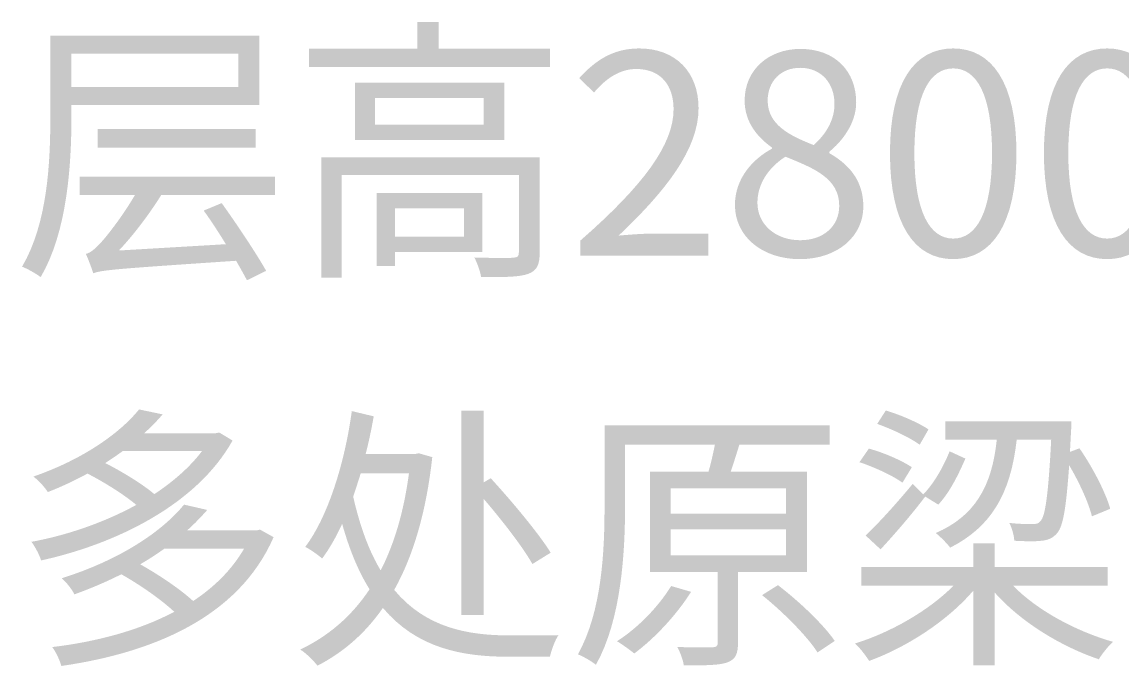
# Model space of a CAD drawing. Header units: millimetres. Extents: x -4600 to 229000, y -4300 to 19460.
# Drawn here: x 18591 to 19728, y 11372 to 12036 of the extents above; entities that cross this region are included whole.
import ezdxf

# ---------------------------------------------------------------- set-up
doc = ezdxf.new("R2010")
doc.units = ezdxf.units.MM
doc.header["$LTSCALE"] = 100
doc.layers.add('A-NOTE', color=7, linetype='Continuous', lineweight=18)

# ---------------------------------------------------------------- blocks, each defined once
blk = doc.blocks.new('A01_SHEET')
at = {"layer": 'A-NOTE'}
blk.add_hatch(color=256, dxfattribs=at).paths.add_polyline_path([(18999.3, 12035.9), (18999.3, 12008.4), (18887.3, 12008.4), (18887.3, 11989.5), (19136.3, 11989.5), (19136.3, 12008.4), (19021.4, 12008.4), (19021.4, 12035.9), (18999.3, 12035.9)])
h = blk.add_hatch(color=256, dxfattribs=at)
edge = h.paths.add_edge_path()
edge.add_line((18620.3, 12021.9), (18620.3, 11938))
edge.add_spline(control_points=[(18620.3, 11938), (18620.3, 11892.4), (18617.7, 11828.5), (18591.1, 11783.5)], knot_values=[0, 0, 0, 0, 1, 1, 1, 1], degree=3, periodic=0)
edge.add_spline(control_points=[(18591.1, 11783.5), (18596.5, 11781.5), (18606, 11776.1), (18610.3, 11772.7)], knot_values=[0, 0, 0, 0, 1, 1, 1, 1], degree=3, periodic=0)
edge.add_spline(control_points=[(18610.3, 11772.7), (18638, 11819.6), (18642.1, 11889.8), (18642.1, 11938)], knot_values=[0, 0, 0, 0, 1, 1, 1, 1], degree=3, periodic=0)
edge.add_line((18642.1, 11938), (18642.1, 11950.3))
edge.add_line((18642.1, 11950.3), (18836, 11950.3))
edge.add_line((18836, 11950.3), (18836, 12021.9))
edge.add_line((18836, 12021.9), (18620.3, 12021.9))
edge = h.paths.add_edge_path(flags=0)
edge.add_spline(control_points=[(18664.7, 11776.7), (18673.6, 11780.1), (18687.3, 11781.2), (18812.2, 11789.6)], knot_values=[0, 0, 0, 0, 1, 1, 1, 1], degree=3, periodic=0)
edge.add_spline(control_points=[(18812.2, 11789.6), (18816.5, 11782.1), (18820.5, 11774.9), (18823.4, 11769.5)], knot_values=[0, 0, 0, 0, 1, 1, 1, 1], degree=3, periodic=0)
edge.add_line((18823.4, 11769.5), (18843.2, 11779.2))
edge.add_spline(control_points=[(18843.2, 11779.2), (18833.4, 11796.7), (18813.1, 11827.1), (18797.3, 11849.1)], knot_values=[0, 0, 0, 0, 1, 1, 1, 1], degree=3, periodic=0)
edge.add_line((18797.3, 11849.1), (18778.7, 11841.4))
edge.add_spline(control_points=[(18778.7, 11841.4), (18786.2, 11831.1), (18794.2, 11818.8), (18801.6, 11806.7)], knot_values=[0, 0, 0, 0, 1, 1, 1, 1], degree=3, periodic=0)
edge.add_line((18801.6, 11806.7), (18691.1, 11800.2))
edge.add_spline(control_points=[(18691.1, 11800.2), (18706.2, 11816.2), (18721.7, 11836.5), (18734.9, 11857.5)], knot_values=[0, 0, 0, 0, 1, 1, 1, 1], degree=3, periodic=0)
edge.add_line((18734.9, 11857.5), (18852.3, 11857.5))
edge.add_line((18852.3, 11857.5), (18852.3, 11876.4))
edge.add_line((18852.3, 11876.4), (18650.7, 11876.4))
edge.add_line((18650.7, 11876.4), (18650.7, 11857.5))
edge.add_line((18650.7, 11857.5), (18707.7, 11857.5))
edge.add_spline(control_points=[(18707.7, 11857.5), (18695.1, 11835.7), (18679, 11815.6), (18673.9, 11809.9), (18667.6, 11802.7), (18661.8, 11797.6), (18657, 11796.7)], knot_values=[0, 0, 0, 0, 1, 1, 1, 2, 2, 2, 2], degree=3, periodic=0)
edge.add_spline(control_points=[(18657, 11796.7), (18659.5, 11791.3), (18663.3, 11781), (18664.7, 11776.7)], knot_values=[0, 0, 0, 0, 1, 1, 1, 1], degree=3, periodic=0)
h.paths.add_polyline_path([(18642.1, 12003.3), (18814.5, 12003.3), (18814.5, 11968.9), (18642.1, 11968.9), (18642.1, 12003.3)], flags=0)
h.paths.add_polyline_path([(18669.3, 11925.6), (18669.3, 11906.4), (18832.3, 11906.4), (18832.3, 11925.6), (18669.3, 11925.6)], flags=0)
h = blk.add_hatch(color=256, dxfattribs=at)
edge = h.paths.add_edge_path()
edge.add_line((19167.8, 11795), (19299.8, 11795))
edge.add_line((19299.8, 11795), (19299.8, 11817.6))
edge.add_line((19299.8, 11817.6), (19241.7, 11817.6))
edge.add_spline(control_points=[(19241.7, 11817.6), (19231.1, 11817.6), (19218.2, 11816.5), (19207.3, 11815.6)], knot_values=[0, 0, 0, 0, 1, 1, 1, 1], degree=3, periodic=0)
edge.add_spline(control_points=[(19207.3, 11815.6), (19256.6, 11862.3), (19289.8, 11905), (19289.8, 11947.1), (19289.8, 11984.4), (19266, 12008.7), (19228.5, 12008.7), (19201.9, 12008.7), (19183.5, 11996.7), (19166.6, 11978.1)], knot_values=[0, 0, 0, 0, 1, 1, 1, 2, 2, 2, 3, 3, 3, 3], degree=3, periodic=0)
edge.add_line((19166.6, 11978.1), (19181.8, 11963.2))
edge.add_spline(control_points=[(19181.8, 11963.2), (19193.6, 11977.2), (19208.2, 11987.5), (19225.4, 11987.5), (19251.4, 11987.5), (19264, 11970), (19264, 11946), (19264, 11909.9), (19233.7, 11868.1), (19167.8, 11810.5)], knot_values=[0, 0, 0, 0, 1, 1, 1, 2, 2, 2, 3, 3, 3, 3], degree=3, periodic=0)
edge.add_line((19167.8, 11810.5), (19167.8, 11795))
h = blk.add_hatch(color=256, dxfattribs=at)
edge = h.paths.add_edge_path()
edge.add_spline(control_points=[(19394.4, 11791.3), (19433.6, 11791.3), (19460, 11815.1), (19460, 11845.4), (19460, 11874.4), (19443.1, 11890.1), (19424.8, 11900.7)], knot_values=[0, 0, 0, 0, 1, 1, 1, 2, 2, 2, 2], degree=3, periodic=0)
edge.add_line((19424.8, 11900.7), (19424.8, 11902.1))
edge.add_spline(control_points=[(19424.8, 11902.1), (19437.1, 11911.9), (19452.6, 11930.8), (19452.6, 11952.9), (19452.6, 11985.2), (19430.8, 12008.2), (19395, 12008.2), (19362.3, 12008.2), (19337.4, 11986.7), (19337.4, 11954.9), (19337.4, 11932.8), (19350.6, 11917), (19365.7, 11906.4)], knot_values=[0, 0, 0, 0, 1, 1, 1, 2, 2, 2, 3, 3, 3, 4, 4, 4, 4], degree=3, periodic=0)
edge.add_line((19365.7, 11906.4), (19365.7, 11905.3))
edge.add_spline(control_points=[(19365.7, 11905.3), (19346.5, 11895), (19327.4, 11875.2), (19327.4, 11847.1), (19327.4, 11814.8), (19355.4, 11791.3), (19394.4, 11791.3)], knot_values=[0, 0, 0, 0, 1, 1, 1, 2, 2, 2, 2], degree=3, periodic=0)
edge = h.paths.add_edge_path(flags=0)
edge.add_spline(control_points=[(19394.7, 11810.8), (19369.5, 11810.8), (19350.6, 11827.1), (19350.6, 11849.4), (19350.6, 11869.5), (19362.6, 11886.1), (19379.5, 11897)], knot_values=[0, 0, 0, 0, 1, 1, 1, 2, 2, 2, 2], degree=3, periodic=0)
edge.add_spline(control_points=[(19379.5, 11897), (19409.3, 11885), (19435.1, 11874.6), (19435.1, 11846.3), (19435.1, 11825.4), (19419, 11810.8), (19394.7, 11810.8)], knot_values=[0, 0, 0, 0, 1, 1, 1, 2, 2, 2, 2], degree=3, periodic=0)
edge = h.paths.add_edge_path(flags=0)
edge.add_spline(control_points=[(19408.7, 11909), (19383.8, 11918.8), (19361.2, 11929.9), (19361.2, 11954.9), (19361.2, 11975.2), (19375.2, 11988.7), (19394.7, 11988.7), (19417, 11988.7), (19430.2, 11972.3), (19430.2, 11951.4), (19430.2, 11936), (19422.8, 11921.6), (19408.7, 11909)], knot_values=[0, 0, 0, 0, 1, 1, 1, 2, 2, 2, 3, 3, 3, 4, 4, 4, 4], degree=3, periodic=0)
h = blk.add_hatch(color=256, dxfattribs=at)
edge = h.paths.add_edge_path()
edge.add_spline(control_points=[(19552.8, 11791.3), (19592.6, 11791.3), (19618.1, 11827.4), (19618.1, 11900.7), (19618.1, 11973.5), (19592.6, 12008.7), (19552.8, 12008.7), (19512.7, 12008.7), (19487.5, 11973.5), (19487.5, 11900.7), (19487.5, 11827.4), (19512.7, 11791.3), (19552.8, 11791.3)], knot_values=[0, 0, 0, 0, 1, 1, 1, 2, 2, 2, 3, 3, 3, 4, 4, 4, 4], degree=3, periodic=0)
edge = h.paths.add_edge_path(flags=0)
edge.add_spline(control_points=[(19552.8, 11812.5), (19529, 11812.5), (19512.7, 11839.1), (19512.7, 11900.7), (19512.7, 11962), (19529, 11988.1), (19552.8, 11988.1), (19576.6, 11988.1), (19592.9, 11962), (19592.9, 11900.7), (19592.9, 11839.1), (19576.6, 11812.5), (19552.8, 11812.5)], knot_values=[0, 0, 0, 0, 1, 1, 1, 2, 2, 2, 3, 3, 3, 4, 4, 4, 4], degree=3, periodic=0)
h = blk.add_hatch(color=256, dxfattribs=at)
edge = h.paths.add_edge_path()
edge.add_spline(control_points=[(19711.8, 11791.3), (19751.7, 11791.3), (19777.1, 11827.4), (19777.1, 11900.7), (19777.1, 11973.5), (19751.7, 12008.7), (19711.8, 12008.7), (19671.7, 12008.7), (19646.5, 11973.5), (19646.5, 11900.7), (19646.5, 11827.4), (19671.7, 11791.3), (19711.8, 11791.3)], knot_values=[0, 0, 0, 0, 1, 1, 1, 2, 2, 2, 3, 3, 3, 4, 4, 4, 4], degree=3, periodic=0)
edge = h.paths.add_edge_path(flags=0)
edge.add_spline(control_points=[(19711.8, 11812.5), (19688, 11812.5), (19671.7, 11839.1), (19671.7, 11900.7), (19671.7, 11962), (19688, 11988.1), (19711.8, 11988.1), (19735.6, 11988.1), (19751.9, 11962), (19751.9, 11900.7), (19751.9, 11839.1), (19735.6, 11812.5), (19711.8, 11812.5)], knot_values=[0, 0, 0, 0, 1, 1, 1, 2, 2, 2, 3, 3, 3, 4, 4, 4, 4], degree=3, periodic=0)
h = blk.add_hatch(color=256, dxfattribs=at)
h.paths.add_polyline_path([(18934.9, 11973.5), (18934.9, 11914.2), (19089.3, 11914.2), (19089.3, 11973.5), (18934.9, 11973.5)])
h.paths.add_polyline_path([(18955.5, 11957.7), (19067.8, 11957.7), (19067.8, 11930.2), (18955.5, 11930.2), (18955.5, 11957.7)], flags=0)
h = blk.add_hatch(color=256, dxfattribs=at)
edge = h.paths.add_edge_path()
edge.add_line((18900.2, 11896.4), (18900.2, 11772.1))
edge.add_line((18900.2, 11772.1), (18921.1, 11772.1))
edge.add_line((18921.1, 11772.1), (18921.1, 11878.1))
edge.add_line((18921.1, 11878.1), (19104.2, 11878.1))
edge.add_line((19104.2, 11878.1), (19104.2, 11798.2))
edge.add_spline(control_points=[(19104.2, 11798.2), (19104.2, 11794.1), (19103, 11793), (19097.9, 11792.7), (19093.3, 11792.4), (19077, 11792.4), (19058.3, 11793)], knot_values=[0, 0, 0, 0, 1, 1, 1, 2, 2, 2, 2], degree=3, periodic=0)
edge.add_spline(control_points=[(19058.3, 11793), (19061.2, 11787), (19064.4, 11778.7), (19065.2, 11772.7)], knot_values=[0, 0, 0, 0, 1, 1, 1, 1], degree=3, periodic=0)
edge.add_spline(control_points=[(19065.2, 11772.7), (19089, 11772.7), (19104.5, 11772.7), (19113.9, 11776.1), (19123.1, 11779.5), (19125.7, 11785.8), (19125.7, 11797.9)], knot_values=[0, 0, 0, 0, 1, 1, 1, 2, 2, 2, 2], degree=3, periodic=0)
edge.add_line((19125.7, 11797.9), (19125.7, 11896.4))
edge.add_line((19125.7, 11896.4), (18900.2, 11896.4))
h.paths.add_polyline_path([(18957.5, 11859.5), (18957.5, 11784.1), (18976.4, 11784.1), (18976.4, 11798.7), (19066.6, 11798.7), (19066.6, 11859.5), (18957.5, 11859.5)], flags=0)
h.paths.add_polyline_path([(18976.4, 11843.7), (19047.4, 11843.7), (19047.4, 11814.5), (18976.4, 11814.5), (18976.4, 11843.7)], flags=0)
h = blk.add_hatch(color=256, dxfattribs=at)
edge = h.paths.add_edge_path()
edge.add_spline(control_points=[(18712, 11636.2), (18692.2, 11611.9), (18654.7, 11584.9), (18602.8, 11566.9)], knot_values=[0, 0, 0, 0, 1, 1, 1, 1], degree=3, periodic=0)
edge.add_spline(control_points=[(18602.8, 11566.9), (18607.7, 11563.5), (18614.6, 11556), (18617.7, 11550.9)], knot_values=[0, 0, 0, 0, 1, 1, 1, 1], degree=3, periodic=0)
edge.add_spline(control_points=[(18617.7, 11550.9), (18632.3, 11556.6), (18646.1, 11563.2), (18658.7, 11570)], knot_values=[0, 0, 0, 0, 1, 1, 1, 1], degree=3, periodic=0)
edge.add_spline(control_points=[(18658.7, 11570), (18676.4, 11560.9), (18696.5, 11548.3), (18709.1, 11537.7)], knot_values=[0, 0, 0, 0, 1, 1, 1, 1], degree=3, periodic=0)
edge.add_spline(control_points=[(18709.1, 11537.7), (18675.6, 11519.3), (18636.9, 11506.2), (18600.8, 11499.6)], knot_values=[0, 0, 0, 0, 1, 1, 1, 1], degree=3, periodic=0)
edge.add_spline(control_points=[(18600.8, 11499.6), (18604.5, 11494.7), (18609.1, 11486.1), (18610.8, 11480.4)], knot_values=[0, 0, 0, 0, 1, 1, 1, 1], degree=3, periodic=0)
edge.add_spline(control_points=[(18610.8, 11480.4), (18686.8, 11497), (18771.3, 11537.4), (18808.5, 11604.1)], knot_values=[0, 0, 0, 0, 1, 1, 1, 1], degree=3, periodic=0)
edge.add_line((18808.5, 11604.1), (18794.8, 11612.4))
edge.add_line((18794.8, 11612.4), (18791, 11611.6))
edge.add_line((18791, 11611.6), (18717.1, 11611.6))
edge.add_spline(control_points=[(18717.1, 11611.6), (18724.3, 11617.9), (18730.6, 11624.5), (18736.3, 11631.1)], knot_values=[0, 0, 0, 0, 1, 1, 1, 1], degree=3, periodic=0)
edge.add_line((18736.3, 11631.1), (18712, 11636.2))
edge = h.paths.add_edge_path(flags=0)
edge.add_spline(control_points=[(18727.7, 11548.8), (18716, 11558.9), (18695.3, 11571.5), (18677, 11580.9)], knot_values=[0, 0, 0, 0, 1, 1, 1, 1], degree=3, periodic=0)
edge.add_spline(control_points=[(18677, 11580.9), (18683.3, 11584.9), (18689.3, 11589), (18695.1, 11593.3)], knot_values=[0, 0, 0, 0, 1, 1, 1, 1], degree=3, periodic=0)
edge.add_line((18695.1, 11593.3), (18777, 11593.3))
edge.add_spline(control_points=[(18777, 11593.3), (18764.4, 11576.6), (18747.2, 11561.7), (18727.7, 11548.8)], knot_values=[0, 0, 0, 0, 1, 1, 1, 1], degree=3, periodic=0)
h = blk.add_hatch(color=256, dxfattribs=at)
edge = h.paths.add_edge_path()
edge.add_spline(control_points=[(18931.7, 11634.5), (18924, 11578.4), (18906.2, 11524.2), (18883.6, 11494.4)], knot_values=[0, 0, 0, 0, 1, 1, 1, 1], degree=3, periodic=0)
edge.add_spline(control_points=[(18883.6, 11494.4), (18889.3, 11491.5), (18897, 11485.8), (18901.1, 11482.4)], knot_values=[0, 0, 0, 0, 1, 1, 1, 1], degree=3, periodic=0)
edge.add_spline(control_points=[(18901.1, 11482.4), (18908.5, 11492.4), (18915.4, 11504.4), (18921.7, 11518.2)], knot_values=[0, 0, 0, 0, 1, 1, 1, 1], degree=3, periodic=0)
edge.add_spline(control_points=[(18921.7, 11518.2), (18929.4, 11490.7), (18938.9, 11468.3), (18950, 11450.6)], knot_values=[0, 0, 0, 0, 1, 1, 1, 1], degree=3, periodic=0)
edge.add_spline(control_points=[(18950, 11450.6), (18931.1, 11422.2), (18907.1, 11402.2), (18878.4, 11388.4)], knot_values=[0, 0, 0, 0, 1, 1, 1, 1], degree=3, periodic=0)
edge.add_spline(control_points=[(18878.4, 11388.4), (18883.9, 11385.3), (18892.5, 11376.7), (18896.2, 11371.8)], knot_values=[0, 0, 0, 0, 1, 1, 1, 1], degree=3, periodic=0)
edge.add_spline(control_points=[(18896.2, 11371.8), (18922.5, 11385.3), (18945.2, 11404.7), (18963.8, 11431.4)], knot_values=[0, 0, 0, 0, 1, 1, 1, 1], degree=3, periodic=0)
edge.add_spline(control_points=[(18963.8, 11431.4), (18998.7, 11390.1), (19044.9, 11381), (19094.1, 11381)], knot_values=[0, 0, 0, 0, 1, 1, 1, 1], degree=3, periodic=0)
edge.add_line((19094.1, 11381), (19136.3, 11381))
edge.add_spline(control_points=[(19136.3, 11381), (19137.7, 11387.3), (19141.4, 11397.9), (19145.1, 11403.3)], knot_values=[0, 0, 0, 0, 1, 1, 1, 1], degree=3, periodic=0)
edge.add_spline(control_points=[(19145.1, 11403.3), (19134, 11403), (19104.2, 11403), (19095.3, 11403), (19051.2, 11403), (19007.9, 11411), (18975.5, 11450)], knot_values=[0, 0, 0, 0, 1, 1, 1, 2, 2, 2, 2], degree=3, periodic=0)
edge.add_spline(control_points=[(18975.5, 11450), (18995, 11485), (19008.5, 11529.7), (19014.8, 11587)], knot_values=[0, 0, 0, 0, 1, 1, 1, 1], degree=3, periodic=0)
edge.add_line((19014.8, 11587), (19000.8, 11591))
edge.add_line((19000.8, 11591), (18996.5, 11590.1))
edge.add_line((18996.5, 11590.1), (18946, 11590.1))
edge.add_spline(control_points=[(18946, 11590.1), (18949.2, 11602.7), (18952, 11615.9), (18954.3, 11629.1)], knot_values=[0, 0, 0, 0, 1, 1, 1, 1], degree=3, periodic=0)
edge.add_line((18954.3, 11629.1), (18931.7, 11634.5))
edge = h.paths.add_edge_path(flags=0)
edge.add_line((19044.9, 11635.1), (19044.9, 11424.2))
edge.add_line((19044.9, 11424.2), (19067.8, 11424.2))
edge.add_line((19067.8, 11424.2), (19067.8, 11544))
edge.add_spline(control_points=[(19067.8, 11544), (19087.3, 11521.3), (19108.2, 11494.4), (19118.2, 11476.7)], knot_values=[0, 0, 0, 0, 1, 1, 1, 1], degree=3, periodic=0)
edge.add_line((19118.2, 11476.7), (19137.1, 11488.4))
edge.add_spline(control_points=[(19137.1, 11488.4), (19124.2, 11509), (19097, 11541.4), (19075.2, 11565.2)], knot_values=[0, 0, 0, 0, 1, 1, 1, 1], degree=3, periodic=0)
edge.add_line((19075.2, 11565.2), (19067.8, 11560.9))
edge.add_line((19067.8, 11560.9), (19067.8, 11635.1))
edge.add_line((19067.8, 11635.1), (19044.9, 11635.1))
edge = h.paths.add_edge_path(flags=0)
edge.add_spline(control_points=[(18990.7, 11570.3), (18985.3, 11529.9), (18975.3, 11497), (18961.5, 11470.1)], knot_values=[0, 0, 0, 0, 1, 1, 1, 1], degree=3, periodic=0)
edge.add_spline(control_points=[(18961.5, 11470.1), (18949.8, 11489.5), (18940.3, 11514.5), (18933.1, 11546.3)], knot_values=[0, 0, 0, 0, 1, 1, 1, 1], degree=3, periodic=0)
edge.add_spline(control_points=[(18933.1, 11546.3), (18935.7, 11554), (18938.3, 11562), (18940.9, 11570.3)], knot_values=[0, 0, 0, 0, 1, 1, 1, 1], degree=3, periodic=0)
edge.add_line((18940.9, 11570.3), (18990.7, 11570.3))
h = blk.add_hatch(color=256, dxfattribs=at)
edge = h.paths.add_edge_path()
edge.add_spline(control_points=[(19474.3, 11621.3), (19489.5, 11615.9), (19508.4, 11607), (19518.2, 11599.8)], knot_values=[0, 0, 0, 0, 1, 1, 1, 1], degree=3, periodic=0)
edge.add_line((19518.2, 11599.8), (19527.3, 11615.6))
edge.add_spline(control_points=[(19527.3, 11615.6), (19517.6, 11622.2), (19498.1, 11630.8), (19483.2, 11635.1)], knot_values=[0, 0, 0, 0, 1, 1, 1, 1], degree=3, periodic=0)
edge.add_line((19483.2, 11635.1), (19474.3, 11621.3))
h = blk.add_hatch(color=256, dxfattribs=at)
edge = h.paths.add_edge_path()
edge.add_line((19544.8, 11623.9), (19544.8, 11605))
edge.add_line((19544.8, 11605), (19597.8, 11605))
edge.add_spline(control_points=[(19597.8, 11605), (19592.9, 11556.3), (19574.6, 11525.9), (19534.8, 11508.7)], knot_values=[0, 0, 0, 0, 1, 1, 1, 1], degree=3, periodic=0)
edge.add_spline(control_points=[(19534.8, 11508.7), (19539.1, 11505.3), (19546.8, 11497.6), (19549.7, 11493.6)], knot_values=[0, 0, 0, 0, 1, 1, 1, 1], degree=3, periodic=0)
edge.add_spline(control_points=[(19549.7, 11493.6), (19591.5, 11514.8), (19612.1, 11548.3), (19618.4, 11605)], knot_values=[0, 0, 0, 0, 1, 1, 1, 1], degree=3, periodic=0)
edge.add_line((19618.4, 11605), (19654, 11605))
edge.add_spline(control_points=[(19654, 11605), (19651.1, 11548), (19647.9, 11526.5), (19643.1, 11521.1)], knot_values=[0, 0, 0, 0, 1, 1, 1, 1], degree=3, periodic=0)
edge.add_spline(control_points=[(19643.1, 11521.1), (19640.8, 11518.2), (19638.5, 11517.9), (19634.5, 11517.9), (19630.5, 11517.9), (19621.3, 11517.9), (19610.7, 11519.1)], knot_values=[0, 0, 0, 0, 1, 1, 1, 2, 2, 2, 2], degree=3, periodic=0)
edge.add_spline(control_points=[(19610.7, 11519.1), (19613.6, 11513.9), (19615.6, 11506.2), (19615.9, 11500.7)], knot_values=[0, 0, 0, 0, 1, 1, 1, 1], degree=3, periodic=0)
edge.add_spline(control_points=[(19615.9, 11500.7), (19627, 11500.1), (19637.9, 11499.9), (19643.9, 11500.7)], knot_values=[0, 0, 0, 0, 1, 1, 1, 1], degree=3, periodic=0)
edge.add_spline(control_points=[(19643.9, 11500.7), (19650.8, 11501.3), (19655.7, 11503.3), (19660.3, 11508.7), (19666.3, 11515.9), (19669.4, 11533.9), (19672.6, 11578.6)], knot_values=[0, 0, 0, 0, 1, 1, 1, 2, 2, 2, 2], degree=3, periodic=0)
edge.add_spline(control_points=[(19672.6, 11578.6), (19683.2, 11560.6), (19692.6, 11540), (19696.1, 11525.9)], knot_values=[0, 0, 0, 0, 1, 1, 1, 1], degree=3, periodic=0)
edge.add_line((19696.1, 11525.9), (19715, 11533.7))
edge.add_spline(control_points=[(19715, 11533.7), (19710.1, 11550.9), (19696.6, 11576.9), (19683.2, 11596.1)], knot_values=[0, 0, 0, 0, 1, 1, 1, 1], degree=3, periodic=0)
edge.add_line((19683.2, 11596.1), (19673.4, 11592.4))
edge.add_line((19673.4, 11592.4), (19674.6, 11615))
edge.add_spline(control_points=[(19674.6, 11615), (19674.9, 11617.6), (19674.9, 11623.9), (19674.9, 11623.9)], knot_values=[0, 0, 0, 0, 1, 1, 1, 1], degree=3, periodic=0)
edge.add_line((19674.9, 11623.9), (19544.8, 11623.9))
h = blk.add_hatch(color=256, dxfattribs=at)
edge = h.paths.add_edge_path()
edge.add_line((19239.7, 11572.1), (19239.7, 11468.6))
edge.add_line((19239.7, 11468.6), (19309.6, 11468.6))
edge.add_line((19309.6, 11468.6), (19309.6, 11395.6))
edge.add_spline(control_points=[(19309.6, 11395.6), (19309.6, 11392.1), (19308.4, 11391), (19304.1, 11390.7)], knot_values=[0, 0, 0, 0, 1, 1, 1, 1], degree=3, periodic=0)
edge.add_spline(control_points=[(19304.1, 11390.7), (19299.8, 11390.7), (19285, 11390.7), (19268, 11391)], knot_values=[0, 0, 0, 0, 1, 1, 1, 1], degree=3, periodic=0)
edge.add_spline(control_points=[(19268, 11391), (19270.9, 11385.5), (19273.8, 11377.5), (19274.6, 11372.1)], knot_values=[0, 0, 0, 0, 1, 1, 1, 1], degree=3, periodic=0)
edge.add_spline(control_points=[(19274.6, 11372.1), (19297, 11372.1), (19311, 11372.1), (19319.6, 11375.2), (19328.2, 11378.4), (19330.5, 11384.1), (19330.5, 11395.3)], knot_values=[0, 0, 0, 0, 1, 1, 1, 2, 2, 2, 2], degree=3, periodic=0)
edge.add_line((19330.5, 11395.3), (19330.5, 11468.6))
edge.add_line((19330.5, 11468.6), (19401.8, 11468.6))
edge.add_line((19401.8, 11468.6), (19401.8, 11572.1))
edge.add_line((19401.8, 11572.1), (19323.1, 11572.1))
edge.add_spline(control_points=[(19323.1, 11572.1), (19325.9, 11580.6), (19329.1, 11590.4), (19331.9, 11599.8)], knot_values=[0, 0, 0, 0, 1, 1, 1, 1], degree=3, periodic=0)
edge.add_line((19331.9, 11599.8), (19425.3, 11599.8))
edge.add_line((19425.3, 11599.8), (19425.3, 11619.9))
edge.add_line((19425.3, 11619.9), (19192.7, 11619.9))
edge.add_line((19192.7, 11619.9), (19192.7, 11536.8))
edge.add_spline(control_points=[(19192.7, 11536.8), (19192.7, 11491.8), (19190.4, 11428.5), (19165.2, 11383.5)], knot_values=[0, 0, 0, 0, 1, 1, 1, 1], degree=3, periodic=0)
edge.add_spline(control_points=[(19165.2, 11383.5), (19170.4, 11381.5), (19179.8, 11376.1), (19183.8, 11372.7)], knot_values=[0, 0, 0, 0, 1, 1, 1, 1], degree=3, periodic=0)
edge.add_spline(control_points=[(19183.8, 11372.7), (19210.2, 11419.6), (19213.9, 11489.3), (19213.9, 11536.8)], knot_values=[0, 0, 0, 0, 1, 1, 1, 1], degree=3, periodic=0)
edge.add_line((19213.9, 11536.8), (19213.9, 11599.8))
edge.add_line((19213.9, 11599.8), (19306.7, 11599.8))
edge.add_spline(control_points=[(19306.7, 11599.8), (19305, 11591.5), (19302.7, 11580.9), (19300.1, 11572.1)], knot_values=[0, 0, 0, 0, 1, 1, 1, 1], degree=3, periodic=0)
edge.add_line((19300.1, 11572.1), (19239.7, 11572.1))
edge = h.paths.add_edge_path(flags=0)
edge.add_spline(control_points=[(19261.5, 11454), (19248.3, 11432.5), (19227.1, 11410.8), (19205.6, 11397)], knot_values=[0, 0, 0, 0, 1, 1, 1, 1], degree=3, periodic=0)
edge.add_spline(control_points=[(19205.6, 11397), (19210.8, 11393.9), (19219.3, 11387.8), (19223.4, 11384.4)], knot_values=[0, 0, 0, 0, 1, 1, 1, 1], degree=3, periodic=0)
edge.add_spline(control_points=[(19223.4, 11384.4), (19244.3, 11399.9), (19266.9, 11423.9), (19282.1, 11448)], knot_values=[0, 0, 0, 0, 1, 1, 1, 1], degree=3, periodic=0)
edge.add_line((19282.1, 11448), (19261.5, 11454))
edge = h.paths.add_edge_path(flags=0)
edge.add_spline(control_points=[(19355.4, 11444.6), (19376.9, 11427.4), (19401.8, 11402.4), (19412.7, 11385.5)], knot_values=[0, 0, 0, 0, 1, 1, 1, 1], degree=3, periodic=0)
edge.add_line((19412.7, 11385.5), (19430.5, 11397.3))
edge.add_spline(control_points=[(19430.5, 11397.3), (19418.7, 11414.5), (19393.5, 11438.3), (19371.8, 11454.9)], knot_values=[0, 0, 0, 0, 1, 1, 1, 1], degree=3, periodic=0)
edge.add_line((19371.8, 11454.9), (19355.4, 11444.6))
h.paths.add_polyline_path([(19260.9, 11512.5), (19380.1, 11512.5), (19380.1, 11485.8), (19260.9, 11485.8), (19260.9, 11512.5)], flags=0)
h.paths.add_polyline_path([(19260.9, 11554.9), (19380.1, 11554.9), (19380.1, 11528.8), (19260.9, 11528.8), (19260.9, 11554.9)], flags=0)
h = blk.add_hatch(color=256, dxfattribs=at)
edge = h.paths.add_edge_path()
edge.add_spline(control_points=[(19549.1, 11593), (19543.4, 11578.6), (19533.3, 11560), (19521.9, 11548.6)], knot_values=[0, 0, 0, 0, 1, 1, 1, 1], degree=3, periodic=0)
edge.add_line((19521.9, 11548.6), (19511, 11559.4))
edge.add_spline(control_points=[(19511, 11559.4), (19494.7, 11539.7), (19475.8, 11518.8), (19462.3, 11506.2)], knot_values=[0, 0, 0, 0, 1, 1, 1, 1], degree=3, periodic=0)
edge.add_line((19462.3, 11506.2), (19477.8, 11491.8))
edge.add_spline(control_points=[(19477.8, 11491.8), (19492.9, 11508.2), (19509.8, 11527.6), (19523.9, 11546.3)], knot_values=[0, 0, 0, 0, 1, 1, 1, 1], degree=3, periodic=0)
edge.add_line((19523.9, 11546.3), (19537.4, 11538))
edge.add_spline(control_points=[(19537.4, 11538), (19549.4, 11550.6), (19558.8, 11570.3), (19565.4, 11585.5)], knot_values=[0, 0, 0, 0, 1, 1, 1, 1], degree=3, periodic=0)
edge.add_line((19565.4, 11585.5), (19549.1, 11593))
edge = h.paths.add_edge_path(flags=0)
edge.add_spline(control_points=[(19456, 11581.8), (19471.5, 11576.6), (19490.7, 11567.8), (19500.4, 11560.6)], knot_values=[0, 0, 0, 0, 1, 1, 1, 1], degree=3, periodic=0)
edge.add_line((19500.4, 11560.6), (19510.1, 11576.6))
edge.add_spline(control_points=[(19510.1, 11576.6), (19499.8, 11583.5), (19480.6, 11591.8), (19465.7, 11595.8)], knot_values=[0, 0, 0, 0, 1, 1, 1, 1], degree=3, periodic=0)
edge.add_line((19465.7, 11595.8), (19456, 11581.8))
h = blk.add_hatch(color=256, dxfattribs=at)
edge = h.paths.add_edge_path()
edge.add_spline(control_points=[(18758.4, 11538), (18736.3, 11510.7), (18692.5, 11480.9), (18632, 11462)], knot_values=[0, 0, 0, 0, 1, 1, 1, 1], degree=3, periodic=0)
edge.add_spline(control_points=[(18632, 11462), (18636.6, 11458.3), (18642.6, 11450.6), (18645.2, 11445.4)], knot_values=[0, 0, 0, 0, 1, 1, 1, 1], degree=3, periodic=0)
edge.add_spline(control_points=[(18645.2, 11445.4), (18662.7, 11451.7), (18678.7, 11458.6), (18693.6, 11466.1)], knot_values=[0, 0, 0, 0, 1, 1, 1, 1], degree=3, periodic=0)
edge.add_spline(control_points=[(18693.6, 11466.1), (18713.1, 11455.2), (18735.2, 11439.7), (18748.3, 11427.4)], knot_values=[0, 0, 0, 0, 1, 1, 1, 1], degree=3, periodic=0)
edge.add_spline(control_points=[(18748.3, 11427.4), (18711.7, 11407.9), (18667.3, 11396.4), (18622.3, 11391)], knot_values=[0, 0, 0, 0, 1, 1, 1, 1], degree=3, periodic=0)
edge.add_spline(control_points=[(18622.3, 11391), (18626, 11386.1), (18630, 11377.5), (18631.7, 11371.5)], knot_values=[0, 0, 0, 0, 1, 1, 1, 1], degree=3, periodic=0)
edge.add_spline(control_points=[(18631.7, 11371.5), (18725.1, 11385), (18814.5, 11421.1), (18850.9, 11504.4)], knot_values=[0, 0, 0, 0, 1, 1, 1, 1], degree=3, periodic=0)
edge.add_line((18850.9, 11504.4), (18836.9, 11512.2))
edge.add_line((18836.9, 11512.2), (18832.9, 11511.3))
edge.add_line((18832.9, 11511.3), (18761.5, 11511.3))
edge.add_spline(control_points=[(18761.5, 11511.3), (18769.3, 11518.2), (18776.1, 11525.4), (18782.4, 11532.5)], knot_values=[0, 0, 0, 0, 1, 1, 1, 1], degree=3, periodic=0)
edge.add_line((18782.4, 11532.5), (18758.4, 11538))
edge = h.paths.add_edge_path(flags=0)
edge.add_spline(control_points=[(18767.8, 11438.5), (18754.7, 11450.6), (18732.6, 11465.5), (18713.1, 11476.4)], knot_values=[0, 0, 0, 0, 1, 1, 1, 1], degree=3, periodic=0)
edge.add_spline(control_points=[(18713.1, 11476.4), (18722, 11481.5), (18730.3, 11487), (18738.3, 11492.7)], knot_values=[0, 0, 0, 0, 1, 1, 1, 1], degree=3, periodic=0)
edge.add_line((18738.3, 11492.7), (18820.5, 11492.7))
edge.add_spline(control_points=[(18820.5, 11492.7), (18807.9, 11470.9), (18789.6, 11452.9), (18767.8, 11438.5)], knot_values=[0, 0, 0, 0, 1, 1, 1, 1], degree=3, periodic=0)
h = blk.add_hatch(color=256, dxfattribs=at)
edge = h.paths.add_edge_path()
edge.add_line((19573.5, 11497.9), (19573.5, 11473.5))
edge.add_line((19573.5, 11473.5), (19458, 11473.5))
edge.add_line((19458, 11473.5), (19458, 11454.3))
edge.add_line((19458, 11454.3), (19553.1, 11454.3))
edge.add_spline(control_points=[(19553.1, 11454.3), (19527.6, 11428.5), (19487.8, 11405.9), (19451.4, 11394.7)], knot_values=[0, 0, 0, 0, 1, 1, 1, 1], degree=3, periodic=0)
edge.add_spline(control_points=[(19451.4, 11394.7), (19456.3, 11390.4), (19462.6, 11382.1), (19466, 11376.7)], knot_values=[0, 0, 0, 0, 1, 1, 1, 1], degree=3, periodic=0)
edge.add_spline(control_points=[(19466, 11376.7), (19504.4, 11390.7), (19546.5, 11417.6), (19573.5, 11449.1)], knot_values=[0, 0, 0, 0, 1, 1, 1, 1], degree=3, periodic=0)
edge.add_line((19573.5, 11449.1), (19573.5, 11372.1))
edge.add_line((19573.5, 11372.1), (19595.8, 11372.1))
edge.add_line((19595.8, 11372.1), (19595.8, 11447.1))
edge.add_spline(control_points=[(19595.8, 11447.1), (19622.4, 11417.1), (19664, 11391.6), (19703.2, 11378.4)], knot_values=[0, 0, 0, 0, 1, 1, 1, 1], degree=3, periodic=0)
edge.add_spline(control_points=[(19703.2, 11378.4), (19706.4, 11383.8), (19713, 11392.1), (19717.8, 11396.4)], knot_values=[0, 0, 0, 0, 1, 1, 1, 1], degree=3, periodic=0)
edge.add_spline(control_points=[(19717.8, 11396.4), (19679.7, 11407.3), (19639.6, 11428.8), (19614.7, 11454.3)], knot_values=[0, 0, 0, 0, 1, 1, 1, 1], degree=3, periodic=0)
edge.add_line((19614.7, 11454.3), (19712.4, 11454.3))
edge.add_line((19712.4, 11454.3), (19712.4, 11473.5))
edge.add_line((19712.4, 11473.5), (19595.8, 11473.5))
edge.add_line((19595.8, 11473.5), (19595.8, 11497.9))
edge.add_line((19595.8, 11497.9), (19573.5, 11497.9))

msp = doc.modelspace()

# ---------------------------------------------------------------- block references
msp.add_blockref('A01_SHEET', (0, 0))

doc.saveas('drawing.dxf')
